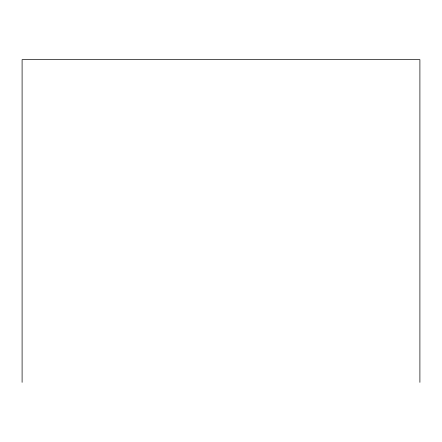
<?xml version="1.0" encoding="UTF-8"?>
<svg xmlns="http://www.w3.org/2000/svg" width="442" height="442" viewBox="0 0 442 442"><rect width="100%" height="100%" fill="white"/><g stroke="black" fill="none" stroke-linecap="round" stroke-linejoin="round"><path stroke-width="0.66" d="M419.9 382.352L419.9 59.648L22.1 59.648L22.1 382.352"/></g></svg>
